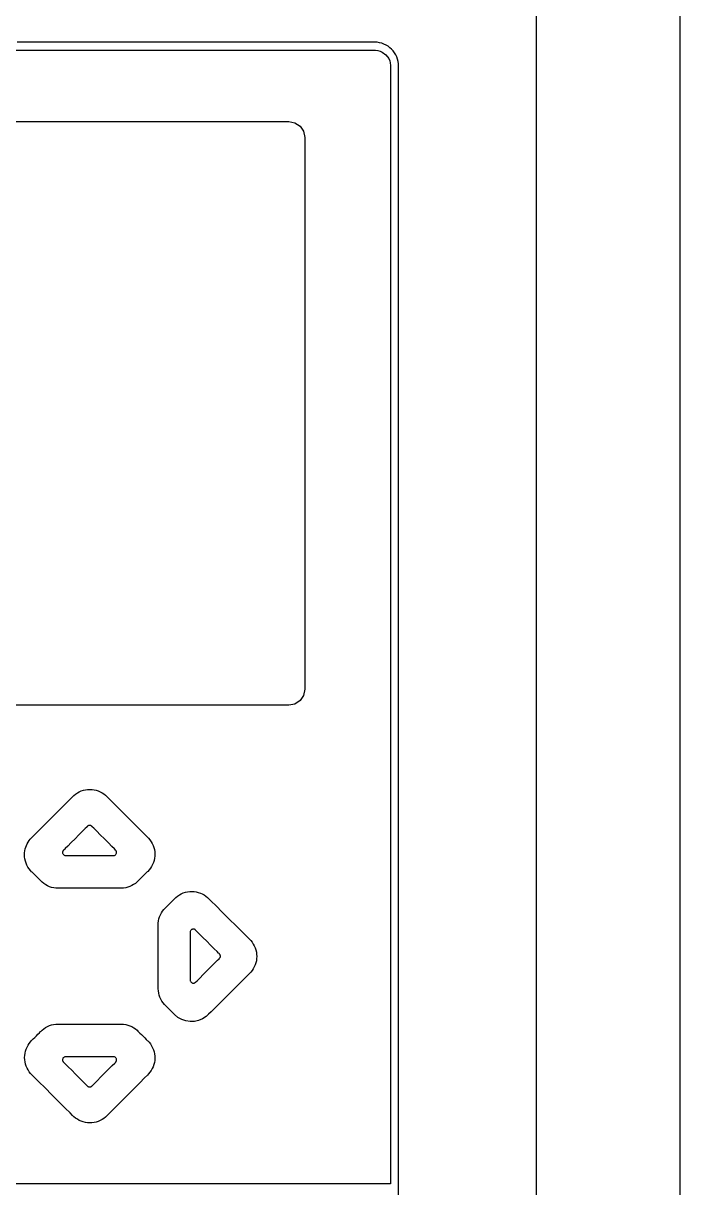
# Model space of a CAD drawing. Extents: x 1 to 47.7, y 0.2 to 33.5.
# Drawn here: x 23.32 to 26.6, y 11.54 to 17.37 of the extents above; entities that cross this region are included whole.
import ezdxf

# ---------------------------------------------------------------- set-up
doc = ezdxf.new("R2010")
doc.units = 0
doc.header["$MEASUREMENT"] = 0
for name, color, linetype in [('3_1__VERTICAL_RACK__V', 7, 'CONTINUOUS'), ('3_2__VERTICAL_PANEL__4', 7, 'CONTINUOUS'), ('6_0____DWG', 7, 'CONTINUOUS')]:
    doc.layers.add(name, color=color, linetype=linetype)

msp = doc.modelspace()

# ---------------------------------------------------------------- linework, layer by layer
at = {"layer": '3_1__VERTICAL_RACK__V'}
msp.add_lwpolyline([(25.8827, 11.5058), (25.8827, 11.9108), (25.8827, 12.3142), (25.8827, 12.5151), (25.8827, 12.7153), (25.8827, 12.9147), (25.8827, 13.1131), (25.8827, 13.3106), (25.8827, 13.5071), (25.8827, 13.7023), (25.8827, 13.8962), (25.8827, 14.0888), (25.8827, 14.2798), (25.8827, 14.4693), (25.8827, 14.6571), (25.8827, 14.8431), (25.8827, 15.0272), (25.8827, 15.2093), (25.8827, 15.3894), (25.8827, 15.4786), (25.8827, 15.5673), (25.8827, 15.6554), (25.8827, 15.7429), (25.8827, 15.8298), (25.8827, 15.9161), (25.8827, 16.0018), (25.8827, 16.0868), (25.8827, 16.1712), (25.8827, 16.255), (25.8827, 16.3381), (25.8827, 16.4205), (25.8827, 16.5022), (25.8827, 16.5832), (25.8827, 16.6635), (25.8827, 16.743), (25.8827, 16.8219), (25.8827, 16.8999), (25.8827, 16.9772), (25.8827, 17.0537), (25.8827, 17.1294), (25.8827, 17.2043), (25.8827, 17.2784), (25.8827, 17.3517), (25.8827, 17.4241)], dxfattribs=at)
at = {"layer": '3_2__VERTICAL_PANEL__4'}
msp.add_lwpolyline([(26.5991, 17.4534), (26.5991, 17.3638), (26.5991, 17.2734), (26.5991, 17.1822), (26.5991, 17.0902), (26.5991, 16.9974), (26.5991, 16.9039), (26.5991, 16.8096), (26.5991, 16.7146), (26.5991, 16.6188), (26.5991, 16.5223), (26.5991, 16.4251), (26.5991, 16.3273), (26.5991, 16.2288), (26.5991, 16.1296), (26.5991, 16.0298), (26.5991, 15.9293), (26.5991, 15.8283), (26.5991, 15.7266), (26.5991, 15.6244), (26.5991, 15.5215), (26.5991, 15.4182), (26.5991, 15.3142), (26.5991, 15.2098), (26.5991, 15.1048), (26.5991, 14.9994), (26.5991, 14.8934), (26.5991, 14.6801), (26.5991, 14.465), (26.5991, 14.2482), (26.5991, 14.0298), (26.5991, 13.8101), (26.5991, 13.5889), (26.5991, 13.3666), (26.5991, 13.1431), (26.5991, 12.9186), (26.5991, 12.6932), (26.5991, 12.4671), (26.5991, 12.2403), (26.5991, 12.0129), (26.5991, 11.5569), (26.5991, 11.1)], dxfattribs=at)
at = {"layer": '6_0____DWG'}
for points in [[(25.1934, 11.1379), (25.1934, 11.7009), (25.1934, 11.9811), (25.1934, 12.2595), (25.1934, 12.5358), (25.1934, 12.8093), (25.1934, 12.9449), (25.1934, 13.0795), (25.1934, 13.2132), (25.1934, 13.3459), (25.1934, 13.4775), (25.1934, 13.6079), (25.1934, 13.737), (25.1934, 13.8649), (25.1934, 13.9913), (25.1934, 14.1164), (25.1934, 14.2399), (25.1934, 14.3618), (25.1934, 14.4821), (25.1934, 14.6006), (25.1934, 14.7174), (25.1934, 14.8323), (25.1934, 14.9453), (25.1934, 15.0563), (25.1934, 15.1652), (25.1934, 15.272), (25.1934, 15.3766), (25.1934, 15.4789), (25.1934, 15.5789), (25.1934, 15.6765), (25.1934, 15.7715), (25.1934, 15.8641), (25.1934, 15.954), (25.1934, 16.0413), (25.1934, 16.1258), (25.1934, 16.2074), (25.1934, 16.2862), (25.1934, 16.362), (25.1934, 16.4348), (25.1934, 16.4701), (25.1934, 16.5045), (25.1934, 16.5382), (25.1934, 16.5711), (25.1934, 16.6031), (25.1934, 16.6344), (25.1934, 16.6648), (25.1934, 16.6944), (25.1934, 16.7231), (25.1934, 16.751), (25.1934, 16.778), (25.1934, 16.8042), (25.1934, 16.8294), (25.1934, 16.8538), (25.1934, 16.8773), (25.1934, 16.8999), (25.1934, 16.9216), (25.1934, 16.9424), (25.1934, 16.9622), (25.1934, 16.9811), (25.1934, 16.9991), (25.1934, 17.0161), (25.1934, 17.0321), (25.1934, 17.0472), (25.1934, 17.0612), (25.1934, 17.0743), (25.1934, 17.0864), (25.1934, 17.0975), (25.1934, 17.1076), (25.1934, 17.1166), (25.1934, 17.1246), (25.1934, 17.1316), (25.1934, 17.1375), (25.1934, 17.1424), (25.1934, 17.1462), (25.1934, 17.1489), (25.1934, 17.1506), (25.1934, 17.1511), (25.1928, 17.1634), (25.191, 17.1753), (25.188, 17.1868), (25.184, 17.1978), (25.1789, 17.2083), (25.1729, 17.2182), (25.166, 17.2274), (25.1582, 17.2359), (25.1497, 17.2437), (25.1404, 17.2506), (25.1305, 17.2566), (25.1201, 17.2617), (25.109, 17.2657), (25.0975, 17.2687), (25.0856, 17.2705), (25.0734, 17.2711), (25.0734, 17.2711), (25.0727, 17.2711), (25.0708, 17.2711), (25.0676, 17.2711), (25.0631, 17.2711), (25.0574, 17.2711), (25.0506, 17.2711), (25.0425, 17.2711), (25.0332, 17.2711), (25.0228, 17.2711), (25.0113, 17.2711), (24.9987, 17.2711), (24.985, 17.2711), (24.9702, 17.2711), (24.9544, 17.2711), (24.9376, 17.2711), (24.9197, 17.2711), (24.9009, 17.2711), (24.8811, 17.2711), (24.8604, 17.2711), (24.8388, 17.2711), (24.8162, 17.2711), (24.7928, 17.2711), (24.7685, 17.2711), (24.7434, 17.2711), (24.7175, 17.2711), (24.6907, 17.2711), (24.6349, 17.2711), (24.5762, 17.2711), (24.5147, 17.2711), (24.4505, 17.2711), (24.3839, 17.2711), (24.3151, 17.2711), (24.244, 17.2711), (24.1711, 17.2711), (24.0963, 17.2711), (24.0199, 17.2711), (23.942, 17.2711), (23.8628, 17.2711), (23.7824, 17.2711), (23.7011, 17.2711), (23.619, 17.2711), (23.4529, 17.2711), (23.2855, 17.2711)], [(23.1181, 17.2311), (23.3693, 17.2311), (23.619, 17.2311), (23.7419, 17.2311), (23.8628, 17.2311), (23.9811, 17.2311), (24.0963, 17.2311), (24.2078, 17.2311), (24.3151, 17.2311), (24.4175, 17.2311), (24.5147, 17.2311), (24.6059, 17.2311), (24.6907, 17.2311), (24.7305, 17.2311), (24.7685, 17.2311), (24.8046, 17.2311), (24.8388, 17.2311), (24.8709, 17.2311), (24.9009, 17.2311), (24.9288, 17.2311), (24.9544, 17.2311), (24.9777, 17.2311), (24.9987, 17.2311), (25.0172, 17.2311), (25.0332, 17.2311), (25.0467, 17.2311), (25.0574, 17.2311), (25.0655, 17.2311), (25.0708, 17.2311), (25.0775, 17.231), (25.0895, 17.2295), (25.1009, 17.2263), (25.1115, 17.2214), (25.1299, 17.2077), (25.1437, 17.1892), (25.1486, 17.1786), (25.1518, 17.1672), (25.1533, 17.1552), (25.1534, 17.1522), (25.1534, 17.1509), (25.1534, 17.1471), (25.1534, 17.1388), (25.1534, 17.1262), (25.1534, 17.1093), (25.1534, 17.0884), (25.1534, 17.0633), (25.1534, 17.0344), (25.1534, 17.0016), (25.1534, 16.9652), (25.1534, 16.9251), (25.1534, 16.8816), (25.1534, 16.8346), (25.1534, 16.7844), (25.1534, 16.731), (25.1534, 16.6746), (25.1534, 16.6152), (25.1534, 16.553), (25.1534, 16.488), (25.1534, 16.4205), (25.1534, 16.3504), (25.1534, 16.2778), (25.1534, 16.203), (25.1534, 16.126), (25.1534, 16.0469), (25.1534, 15.9658), (25.1534, 15.8829), (25.1534, 15.7982), (25.1534, 15.6239), (25.1534, 15.4439), (25.1534, 15.259), (25.1534, 15.07), (25.1534, 14.8779), (25.1534, 14.4876), (25.1534, 14.095), (25.1534, 13.9), (25.1534, 13.707), (25.1534, 13.5169), (25.1534, 13.3305), (25.1534, 13.1488), (25.1534, 12.9725), (25.1534, 12.8867), (25.1534, 12.8025), (25.1534, 12.7202), (25.1534, 12.6398), (25.1534, 12.5614), (25.1534, 12.4851), (25.1534, 12.411), (25.1534, 12.3393), (25.1534, 12.27), (25.1534, 12.2033), (25.1534, 12.1392), (25.1534, 12.0779), (25.1534, 12.0195), (25.1534, 11.9641), (25.1534, 11.9118), (25.1534, 11.8626), (25.1534, 11.8168), (25.1534, 11.7744), (25.1534, 11.7356), (25.1534, 11.7003), (25.1534, 11.6688), (25.1534, 11.6412), (25.1534, 11.6175), (25.1534, 11.5979), (25.1534, 11.5824), (25.1534, 11.5712), (25.1534, 11.5644), (25.1534, 11.5622), (25.1534, 11.5622), (25.1519, 11.5622), (25.1474, 11.5622), (25.1399, 11.5622), (25.1296, 11.5622), (25.1164, 11.5622), (25.1006, 11.5622), (25.0821, 11.5622), (25.0611, 11.5622), (25.0375, 11.5622), (25.0115, 11.5622), (24.9832, 11.5622), (24.9526, 11.5622), (24.9197, 11.5622), (24.8847, 11.5622), (24.8477, 11.5622), (24.8087, 11.5622), (24.7677, 11.5622), (24.7249, 11.5622), (24.6803, 11.5622), (24.634, 11.5622), (24.5365, 11.5622), (24.4331, 11.5622), (24.3243, 11.5622), (24.2107, 11.5622), (24.0929, 11.5622), (23.9714, 11.5622), (23.8468, 11.5622), (23.7197, 11.5622), (23.4604, 11.5622), (23.198, 11.5622)], [(23.2638, 16.8747), (23.5212, 16.8747), (23.7705, 16.8747), (23.8896, 16.8747), (24.0036, 16.8747), (24.1116, 16.8747), (24.2125, 16.8747), (24.3054, 16.8747), (24.3891, 16.8747), (24.4627, 16.8747), (24.5252, 16.8747), (24.5756, 16.8747), (24.5959, 16.8747), (24.6128, 16.8747), (24.6262, 16.8747), (24.6359, 16.8747), (24.6418, 16.8747), (24.6438, 16.8747), (24.6749, 16.8684), (24.7004, 16.8513), (24.7175, 16.8259), (24.7238, 16.7947), (24.7238, 16.7927), (24.7238, 16.7868), (24.7238, 16.7771), (24.7238, 16.7637), (24.7238, 16.7468), (24.7238, 16.7265), (24.7238, 16.6761), (24.7238, 16.6136), (24.7238, 16.54), (24.7238, 16.4563), (24.7238, 16.3635), (24.7238, 16.2626), (24.7238, 16.1546), (24.7238, 16.0406), (24.7238, 15.9215), (24.7238, 15.6721), (24.7238, 15.4148), (24.7238, 15.1574), (24.7238, 14.908), (24.7238, 14.789), (24.7238, 14.6749), (24.7238, 14.5669), (24.7238, 14.466), (24.7238, 14.3732), (24.7238, 14.2895), (24.7238, 14.2159), (24.7238, 14.1534), (24.7238, 14.103), (24.7238, 14.0827), (24.7238, 14.0658), (24.7238, 14.0524), (24.7238, 14.0427), (24.7238, 14.0368), (24.7238, 14.0348), (24.7175, 14.0037), (24.7003, 13.9782), (24.6749, 13.9611), (24.6438, 13.9548), (24.6418, 13.9548), (24.6359, 13.9548), (24.6261, 13.9548), (24.6128, 13.9548), (24.5959, 13.9548), (24.5755, 13.9548), (24.5252, 13.9548), (24.4627, 13.9548), (24.3891, 13.9548), (24.3053, 13.9548), (24.2125, 13.9548), (24.1116, 13.9548), (24.0036, 13.9548), (23.8896, 13.9548), (23.7705, 13.9548), (23.5212, 13.9548), (23.2638, 13.9548)]]:
    msp.add_lwpolyline(points, dxfattribs=at)
for points in [[(23.3226, 13.2081), (23.323, 13.2177), (23.3241, 13.2271), (23.3259, 13.2364), (23.3284, 13.2454), (23.3317, 13.2542), (23.3356, 13.2627), (23.3403, 13.2709), (23.3456, 13.2788), (23.3504, 13.2848), (23.3628, 13.2972), (23.387, 13.3214), (23.4193, 13.3537), (23.4556, 13.39), (23.4921, 13.4265), (23.5248, 13.4593), (23.5498, 13.4843), (23.5632, 13.4977), (23.5694, 13.5036), (23.578, 13.5106), (23.587, 13.5167), (23.5965, 13.522), (23.6065, 13.5263), (23.6167, 13.5298), (23.6273, 13.5322), (23.6381, 13.5338), (23.6492, 13.5343), (23.6601, 13.5338), (23.6708, 13.5324), (23.6813, 13.53), (23.6914, 13.5267), (23.7012, 13.5225), (23.7106, 13.5174), (23.7195, 13.5114), (23.728, 13.5046), (23.7345, 13.4984), (23.7452, 13.4877), (23.7676, 13.4653), (23.7979, 13.435), (23.8324, 13.4005), (23.8673, 13.3656), (23.8989, 13.334), (23.9234, 13.3094), (23.9372, 13.2957), (23.943, 13.2898), (23.95, 13.2815), (23.9562, 13.2726), (23.9615, 13.2633), (23.9659, 13.2535), (23.9694, 13.2434), (23.9719, 13.233), (23.9736, 13.2222), (23.9742, 13.2113), (23.9739, 13.2003), (23.9725, 13.1895), (23.9703, 13.1789), (23.967, 13.1686), (23.9629, 13.1586), (23.9579, 13.1491), (23.952, 13.14), (23.9452, 13.1314), (23.9388, 13.1244), (23.9364, 13.1221), (23.9312, 13.1169), (23.924, 13.1096), (23.9157, 13.1013), (23.9072, 13.0929), (23.8994, 13.0851), (23.8933, 13.079), (23.8897, 13.0754), (23.8855, 13.0714), (23.8771, 13.0643), (23.8683, 13.0581), (23.8589, 13.0528), (23.8491, 13.0483), (23.839, 13.0448), (23.8286, 13.0421), (23.8179, 13.0404), (23.8069, 13.0397), (23.7975, 13.0397), (23.7707, 13.0397), (23.7292, 13.0397), (23.6786, 13.0397), (23.6248, 13.0397), (23.5734, 13.0397), (23.5301, 13.0397), (23.5007, 13.0397), (23.49, 13.0397), (23.479, 13.0403), (23.4683, 13.0418), (23.4578, 13.0443), (23.4476, 13.0477), (23.4378, 13.052), (23.4283, 13.0572), (23.4194, 13.0633), (23.4109, 13.0702), (23.4057, 13.0752), (23.4027, 13.0782), (23.3971, 13.0838), (23.3898, 13.0911), (23.3817, 13.0992), (23.3736, 13.1073), (23.3664, 13.1145), (23.3609, 13.12), (23.3582, 13.1227), (23.3527, 13.1285), (23.3459, 13.137), (23.3398, 13.1461), (23.3346, 13.1556), (23.3304, 13.1655), (23.327, 13.1757), (23.3246, 13.1863), (23.3231, 13.1971)], [(23.7663, 13.203), (23.7664, 13.203), (23.7664, 13.2029), (23.7665, 13.2029), (23.7665, 13.2029), (23.7666, 13.2029), (23.7666, 13.2029), (23.7667, 13.2029), (23.7667, 13.2029), (23.7677, 13.2029), (23.7706, 13.2033), (23.7733, 13.2043), (23.7758, 13.2057), (23.778, 13.2075), (23.7798, 13.2097), (23.7813, 13.2121), (23.7822, 13.2148), (23.7827, 13.2177), (23.7827, 13.2198), (23.7826, 13.2212), (23.7823, 13.2226), (23.7819, 13.2239), (23.7814, 13.2252), (23.7808, 13.2264), (23.7801, 13.2276), (23.7793, 13.2287), (23.7784, 13.2297), (23.7784, 13.2298), (23.7784, 13.2298), (23.7784, 13.2298), (23.7784, 13.2299), (23.7785, 13.2299), (23.7785, 13.2299), (23.7785, 13.2299), (23.7785, 13.2299), (23.7783, 13.2302), (23.7721, 13.2364), (23.7592, 13.2494), (23.7417, 13.2669), (23.7218, 13.2869), (23.7016, 13.3071), (23.6834, 13.3254), (23.6692, 13.3397), (23.6613, 13.3476), (23.6603, 13.3486), (23.6603, 13.3486), (23.6603, 13.3486), (23.6603, 13.3485), (23.6602, 13.3485), (23.6602, 13.3485), (23.6602, 13.3484), (23.6601, 13.3484), (23.6601, 13.3484), (23.6592, 13.3494), (23.6581, 13.3505), (23.6568, 13.3515), (23.6555, 13.3523), (23.6541, 13.353), (23.6526, 13.3536), (23.651, 13.354), (23.6494, 13.3543), (23.6477, 13.3543), (23.6458, 13.3542), (23.644, 13.3538), (23.6423, 13.3532), (23.6406, 13.3524), (23.6391, 13.3514), (23.6377, 13.3503), (23.6365, 13.3491), (23.6353, 13.3477), (23.6339, 13.3459), (23.6262, 13.3382), (23.6124, 13.3245), (23.5947, 13.3068), (23.5752, 13.2872), (23.5559, 13.2679), (23.5389, 13.2509), (23.5263, 13.2384), (23.5203, 13.2324), (23.519, 13.2313), (23.5176, 13.2302), (23.5163, 13.2289), (23.5152, 13.2274), (23.5143, 13.2259), (23.5135, 13.2243), (23.513, 13.2225), (23.5126, 13.2207), (23.5125, 13.2187), (23.5129, 13.2157), (23.5137, 13.2129), (23.515, 13.2104), (23.5167, 13.2081), (23.5188, 13.2062), (23.5212, 13.2047), (23.5238, 13.2036), (23.5267, 13.203), (23.5286, 13.2029), (23.5286, 13.2029), (23.5287, 13.2029), (23.5287, 13.2029), (23.5287, 13.2029), (23.5288, 13.2029), (23.5288, 13.2029), (23.5289, 13.203), (23.5289, 13.203), (23.5332, 13.203), (23.5524, 13.203), (23.5832, 13.203), (23.6211, 13.203), (23.6618, 13.203), (23.701, 13.203), (23.7344, 13.203), (23.7576, 13.203)], [(23.9908, 12.8541), (23.9913, 12.8654), (23.9927, 12.8764), (23.995, 12.8871), (23.9982, 12.8974), (24.0023, 12.9073), (24.0072, 12.9166), (24.013, 12.9255), (24.0196, 12.9337), (24.0246, 12.9391), (24.0276, 12.942), (24.0333, 12.9477), (24.0408, 12.9553), (24.0492, 12.9637), (24.0576, 12.9721), (24.0652, 12.9796), (24.0709, 12.9853), (24.0738, 12.9883), (24.0794, 12.9936), (24.0881, 13.0006), (24.0972, 13.0067), (24.1067, 13.0119), (24.1167, 13.0162), (24.127, 13.0196), (24.1377, 13.022), (24.1485, 13.0234), (24.1596, 13.0239), (24.1706, 13.0234), (24.1813, 13.0218), (24.1917, 13.0194), (24.2019, 13.016), (24.2117, 13.0117), (24.2211, 13.0065), (24.23, 13.0004), (24.2384, 12.9935), (24.2446, 12.9875), (24.2567, 12.9754), (24.2802, 12.9519), (24.3113, 12.9208), (24.3461, 12.886), (24.3809, 12.8512), (24.4119, 12.8202), (24.4354, 12.7967), (24.4476, 12.7845), (24.4535, 12.7783), (24.4604, 12.7699), (24.4665, 12.761), (24.4717, 12.7515), (24.476, 12.7417), (24.4794, 12.7315), (24.4818, 12.721), (24.4833, 12.7102), (24.4838, 12.6992), (24.4833, 12.6882), (24.4818, 12.6774), (24.4794, 12.6668), (24.476, 12.6565), (24.4717, 12.6466), (24.4665, 12.6371), (24.4604, 12.628), (24.4535, 12.6195), (24.4475, 12.6132), (24.4352, 12.601), (24.4116, 12.5774), (24.3803, 12.5462), (24.3452, 12.5112), (24.3101, 12.4763), (24.2788, 12.4451), (24.2551, 12.4215), (24.2428, 12.4093), (24.2308, 12.3985), (24.2125, 12.3866), (24.1927, 12.3786), (24.1719, 12.3742), (24.1507, 12.3736), (24.1296, 12.3767), (24.1092, 12.3835), (24.09, 12.3941), (24.0725, 12.4084), (24.0707, 12.4102), (24.066, 12.4149), (24.0592, 12.4217), (24.0512, 12.4297), (24.0429, 12.438), (24.0353, 12.4456), (24.029, 12.4518), (24.0252, 12.4557), (24.0219, 12.459), (24.0151, 12.4671), (24.0091, 12.4757), (24.0039, 12.4849), (23.9995, 12.4946), (23.996, 12.5048), (23.9934, 12.5154), (23.9917, 12.5263), (23.9909, 12.5375), (23.9908, 12.5466), (23.9908, 12.5715), (23.9908, 12.6119), (23.9908, 12.6619), (23.9908, 12.7157), (23.9908, 12.7676), (23.9908, 12.8118), (23.9908, 12.8426)], [(24.1777, 12.5698), (24.1777, 12.5698), (24.1777, 12.5698), (24.1777, 12.5698), (24.1777, 12.5697), (24.1778, 12.5697), (24.1778, 12.5697), (24.1778, 12.5697), (24.1778, 12.5696), (24.1783, 12.5701), (24.1851, 12.5769), (24.1985, 12.5902), (24.2163, 12.6079), (24.2364, 12.6279), (24.2565, 12.648), (24.2746, 12.666), (24.2884, 12.6798), (24.2958, 12.6871), (24.2965, 12.6878), (24.2964, 12.6878), (24.2964, 12.6878), (24.2964, 12.6879), (24.2964, 12.6879), (24.2963, 12.6879), (24.2963, 12.688), (24.2963, 12.688), (24.2963, 12.688), (24.2973, 12.689), (24.2984, 12.6901), (24.2994, 12.6914), (24.3002, 12.6927), (24.3009, 12.6942), (24.3015, 12.6956), (24.3019, 12.6972), (24.3021, 12.6988), (24.3022, 12.7006), (24.302, 12.7025), (24.3016, 12.7043), (24.301, 12.706), (24.3002, 12.7076), (24.2992, 12.7091), (24.2981, 12.7105), (24.2968, 12.7118), (24.2954, 12.7129), (24.2934, 12.7146), (24.2852, 12.7229), (24.271, 12.737), (24.2531, 12.7549), (24.2335, 12.7745), (24.2143, 12.7938), (24.1976, 12.8105), (24.1855, 12.8226), (24.18, 12.828), (24.179, 12.8294), (24.1779, 12.8307), (24.1766, 12.8319), (24.1751, 12.833), (24.1736, 12.8339), (24.1719, 12.8347), (24.1702, 12.8352), (24.1684, 12.8355), (24.1663, 12.8356), (24.1633, 12.8352), (24.1606, 12.8343), (24.1581, 12.833), (24.1558, 12.8313), (24.1539, 12.8292), (24.1525, 12.8268), (24.1514, 12.8241), (24.1508, 12.8212), (24.1508, 12.8196), (24.1508, 12.8195), (24.1508, 12.8195), (24.1508, 12.8195), (24.1508, 12.8194), (24.1508, 12.8194), (24.1508, 12.8194), (24.1508, 12.8193), (24.1508, 12.8193), (24.1508, 12.8141), (24.1508, 12.7938), (24.1508, 12.7623), (24.1508, 12.724), (24.1508, 12.6832), (24.1508, 12.6442), (24.1508, 12.6114), (24.1508, 12.5891), (24.1508, 12.5817), (24.1508, 12.5816), (24.1508, 12.5816), (24.1508, 12.5816), (24.1508, 12.5815), (24.1508, 12.5815), (24.1508, 12.5815), (24.1508, 12.5815), (24.1508, 12.5814), (24.1508, 12.5802), (24.1513, 12.5773), (24.1523, 12.5746), (24.1537, 12.5722), (24.1555, 12.57), (24.1577, 12.5682), (24.1602, 12.5668), (24.1629, 12.5659), (24.1658, 12.5654), (24.1677, 12.5654), (24.1692, 12.5656), (24.1705, 12.5659), (24.1719, 12.5663), (24.1731, 12.5668), (24.1744, 12.5674), (24.1755, 12.5681), (24.1766, 12.5689)], [(23.3232, 12.1929), (23.3237, 12.2039), (23.3251, 12.2147), (23.3275, 12.2252), (23.3308, 12.2355), (23.335, 12.2454), (23.3401, 12.2549), (23.346, 12.2639), (23.3528, 12.2724), (23.3581, 12.2782), (23.3609, 12.281), (23.3663, 12.2864), (23.3735, 12.2936), (23.3817, 12.3017), (23.3898, 12.3099), (23.3971, 12.3172), (23.4027, 12.3228), (23.4057, 12.3258), (23.4108, 12.3307), (23.4192, 12.3374), (23.428, 12.3433), (23.4374, 12.3484), (23.4472, 12.3527), (23.4574, 12.356), (23.468, 12.3584), (23.4789, 12.3599), (23.49, 12.3605), (23.5007, 12.3605), (23.5301, 12.3605), (23.5734, 12.3605), (23.6248, 12.3605), (23.6786, 12.3605), (23.7292, 12.3605), (23.7707, 12.3605), (23.7975, 12.3605), (23.807, 12.3605), (23.818, 12.3598), (23.8288, 12.3581), (23.8394, 12.3555), (23.8495, 12.3521), (23.8593, 12.3477), (23.8686, 12.3425), (23.8774, 12.3364), (23.8856, 12.3295), (23.8897, 12.3255), (23.8933, 12.322), (23.8994, 12.3159), (23.9072, 12.3081), (23.9157, 12.2996), (23.924, 12.2913), (23.9312, 12.2841), (23.9364, 12.2789), (23.9388, 12.2765), (23.9452, 12.2696), (23.952, 12.261), (23.9579, 12.2519), (23.9629, 12.2423), (23.967, 12.2324), (23.9703, 12.2221), (23.9725, 12.2115), (23.9739, 12.2007), (23.9742, 12.1897), (23.9736, 12.1787), (23.9719, 12.168), (23.9694, 12.1576), (23.9658, 12.1474), (23.9614, 12.1377), (23.9561, 12.1283), (23.9499, 12.1194), (23.9429, 12.1111), (23.9371, 12.1051), (23.9233, 12.0913), (23.8988, 12.0667), (23.8672, 12.035), (23.8323, 12), (23.7978, 11.9654), (23.7676, 11.935), (23.7452, 11.9125), (23.7344, 11.9017), (23.7279, 11.8956), (23.7194, 11.8888), (23.7104, 11.883), (23.701, 11.8779), (23.6911, 11.8738), (23.6809, 11.8706), (23.6704, 11.8683), (23.6596, 11.867), (23.6487, 11.8666), (23.6377, 11.8672), (23.6269, 11.8688), (23.6164, 11.8713), (23.6062, 11.8747), (23.5963, 11.8791), (23.5868, 11.8843), (23.5779, 11.8904), (23.5694, 11.8974), (23.5632, 11.9032), (23.5504, 11.9161), (23.5263, 11.94), (23.4949, 11.9713), (23.4599, 12.0062), (23.425, 12.041), (23.394, 12.0718), (23.3707, 12.0951), (23.3588, 12.1069), (23.3529, 12.1132), (23.3461, 12.1218), (23.3401, 12.1309), (23.335, 12.1404), (23.3308, 12.1503), (23.3275, 12.1605), (23.3251, 12.1711), (23.3237, 12.1819)], [(23.648, 12.046), (23.6497, 12.046), (23.6513, 12.0463), (23.6528, 12.0468), (23.6543, 12.0473), (23.6557, 12.0481), (23.657, 12.0489), (23.6583, 12.0499), (23.6594, 12.051), (23.6601, 12.0519), (23.6601, 12.0518), (23.6602, 12.0518), (23.6602, 12.0518), (23.6602, 12.0518), (23.6603, 12.0517), (23.6603, 12.0517), (23.6603, 12.0517), (23.6603, 12.0517), (23.662, 12.0534), (23.6711, 12.0624), (23.686, 12.0774), (23.7047, 12.0962), (23.7249, 12.1165), (23.7446, 12.1363), (23.7615, 12.1532), (23.7735, 12.1653), (23.7785, 12.1703), (23.7785, 12.1703), (23.7785, 12.1703), (23.7785, 12.1704), (23.7784, 12.1704), (23.7784, 12.1704), (23.7784, 12.1705), (23.7784, 12.1705), (23.7784, 12.1705), (23.7786, 12.1707), (23.7794, 12.1718), (23.7802, 12.1729), (23.7809, 12.174), (23.7815, 12.1753), (23.782, 12.1766), (23.7824, 12.1779), (23.7826, 12.1793), (23.7827, 12.1807), (23.7827, 12.183), (23.7821, 12.1859), (23.7811, 12.1886), (23.7796, 12.191), (23.7777, 12.1931), (23.7755, 12.1948), (23.7729, 12.1962), (23.7702, 12.197), (23.7672, 12.1974), (23.7667, 12.1974), (23.7667, 12.1974), (23.7666, 12.1974), (23.7666, 12.1974), (23.7665, 12.1974), (23.7665, 12.1973), (23.7664, 12.1973), (23.7664, 12.1973), (23.7661, 12.1973), (23.7549, 12.1973), (23.7298, 12.1973), (23.6953, 12.1973), (23.6555, 12.1973), (23.6149, 12.1973), (23.5779, 12.1973), (23.5486, 12.1973), (23.5316, 12.1973), (23.5289, 12.1973), (23.5289, 12.1973), (23.5288, 12.1973), (23.5288, 12.1973), (23.5287, 12.1974), (23.5287, 12.1974), (23.5287, 12.1974), (23.5286, 12.1974), (23.5286, 12.1974), (23.5262, 12.1972), (23.5234, 12.1966), (23.5208, 12.1954), (23.5184, 12.1938), (23.5164, 12.1918), (23.5148, 12.1895), (23.5135, 12.187), (23.5128, 12.1841), (23.5125, 12.1812), (23.5127, 12.1793), (23.5131, 12.1775), (23.5136, 12.1758), (23.5144, 12.1741), (23.5154, 12.1726), (23.5165, 12.1712), (23.5178, 12.1699), (23.5192, 12.1688), (23.5208, 12.1675), (23.5279, 12.1603), (23.5413, 12.147), (23.5587, 12.1295), (23.5782, 12.1101), (23.5976, 12.0907), (23.6148, 12.0735), (23.6277, 12.0605), (23.6343, 12.0539), (23.6355, 12.0525), (23.6366, 12.0511), (23.6379, 12.0498), (23.6393, 12.0487), (23.6408, 12.0478), (23.6425, 12.047), (23.6442, 12.0464), (23.6461, 12.0461)]]:
    msp.add_lwpolyline(points, close=True, dxfattribs=at)

doc.saveas('drawing.dxf')
